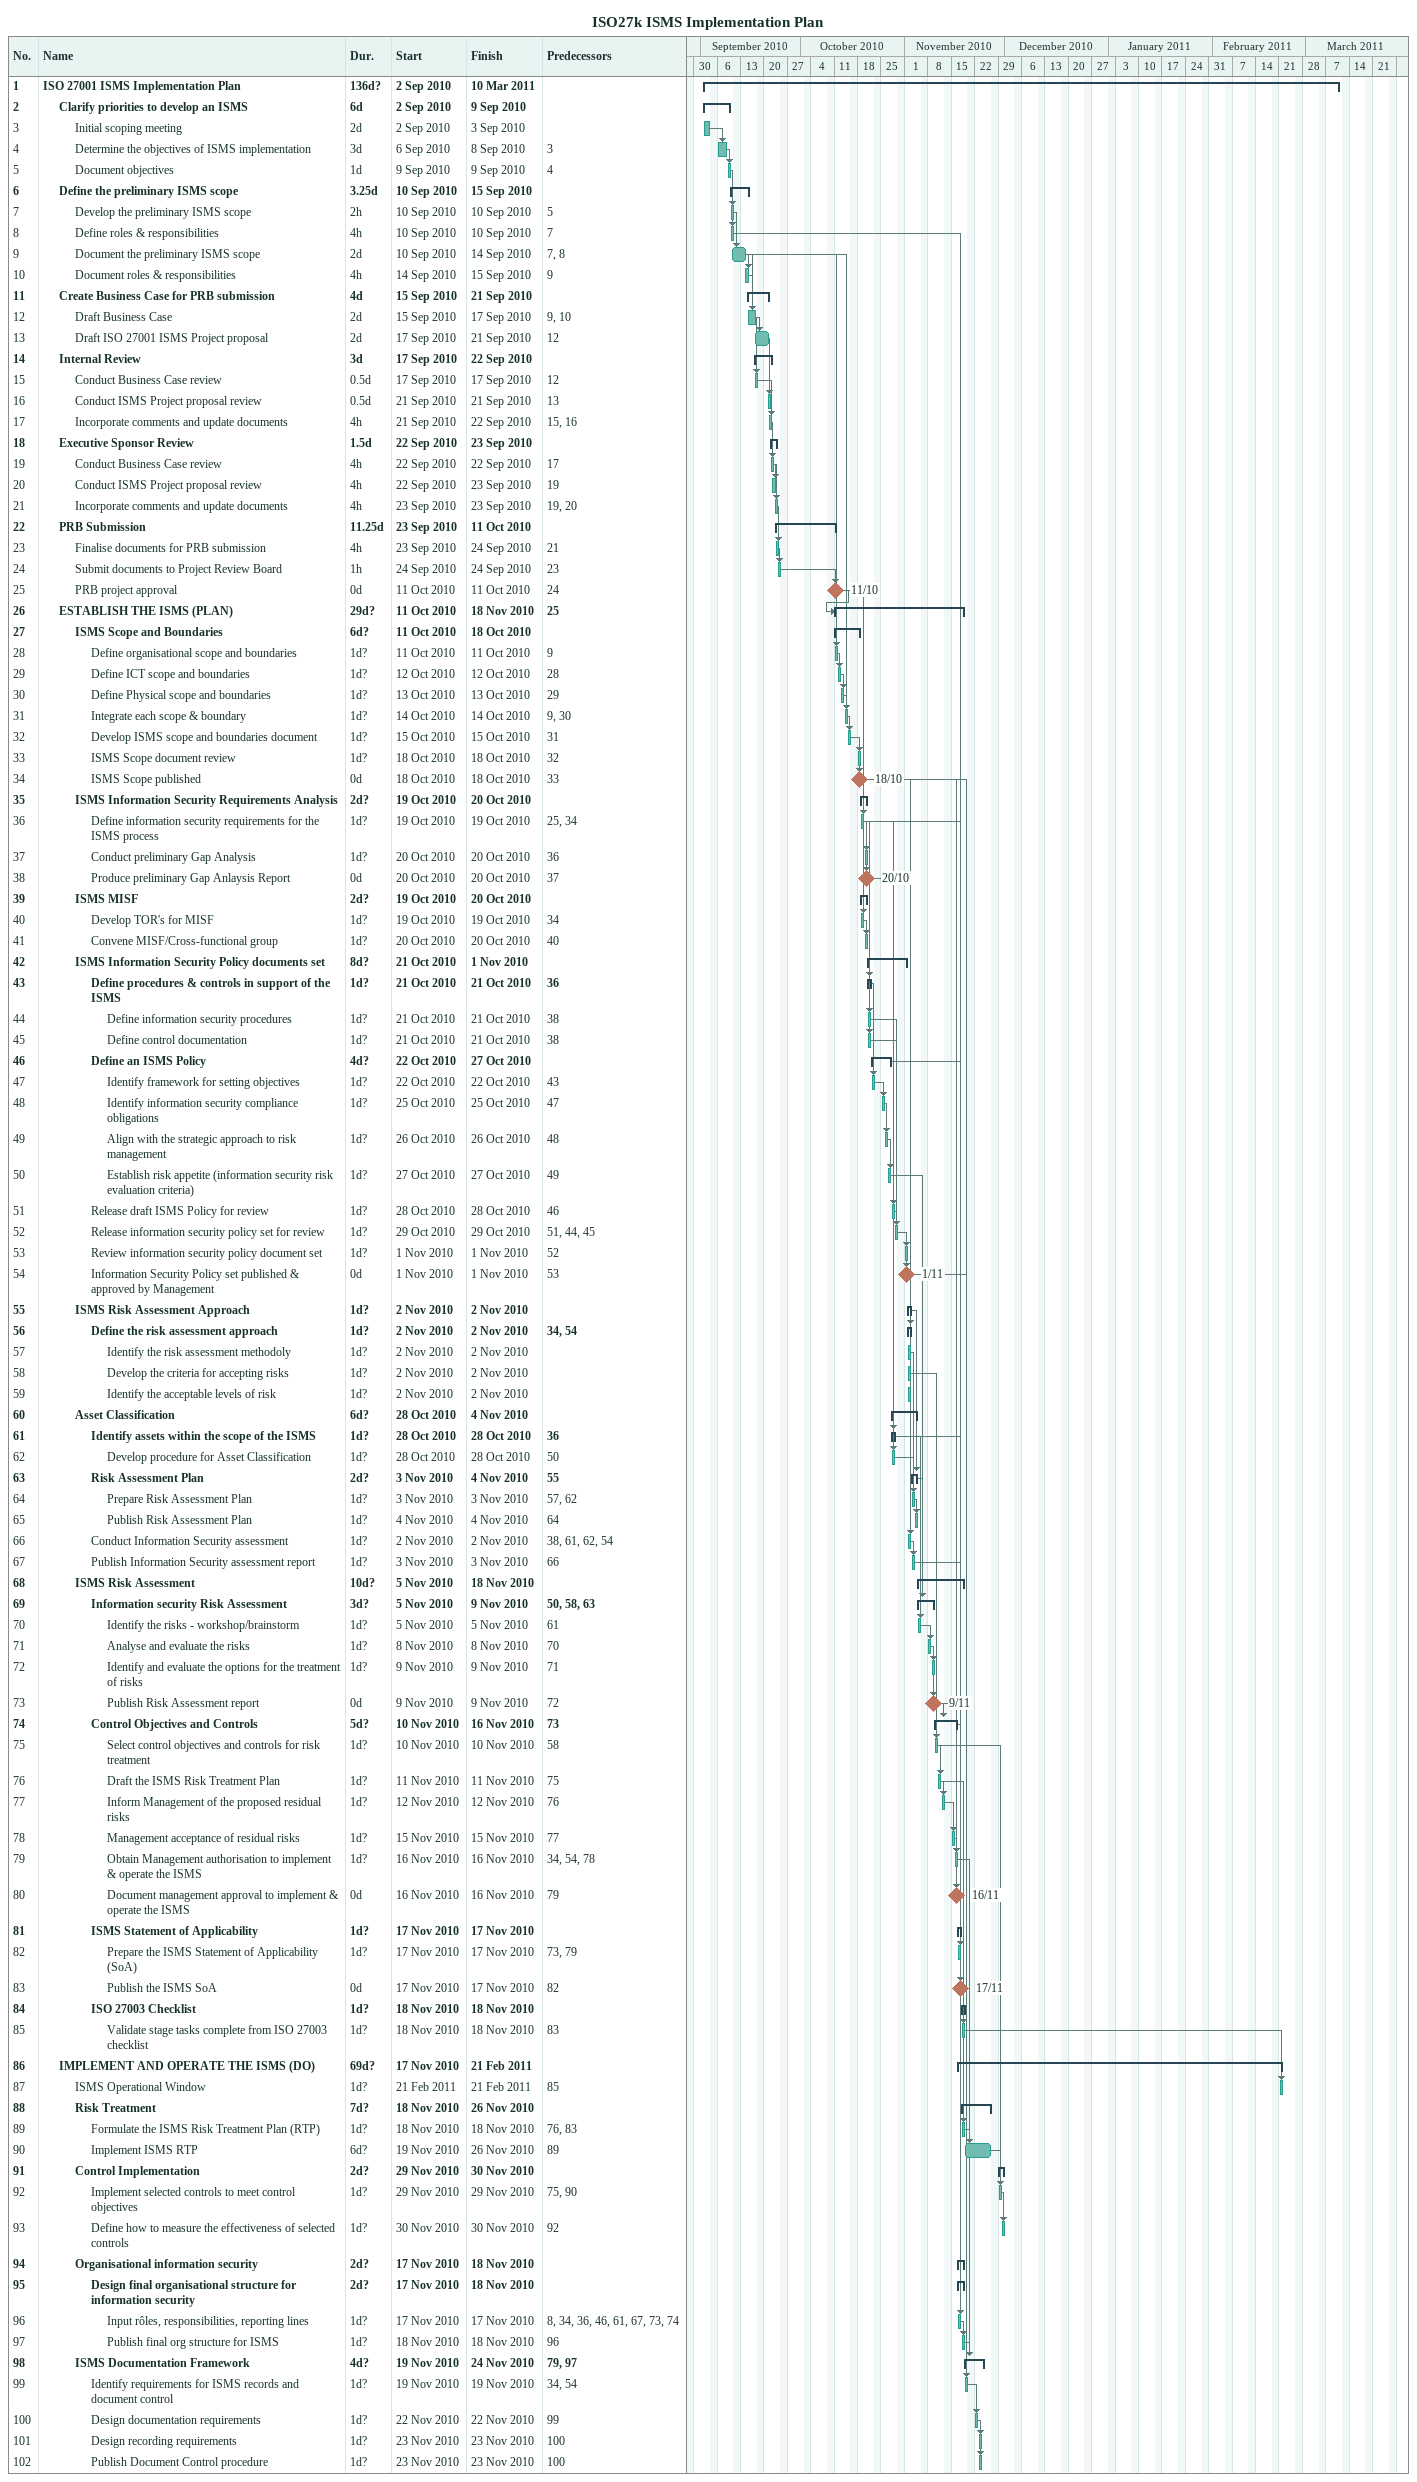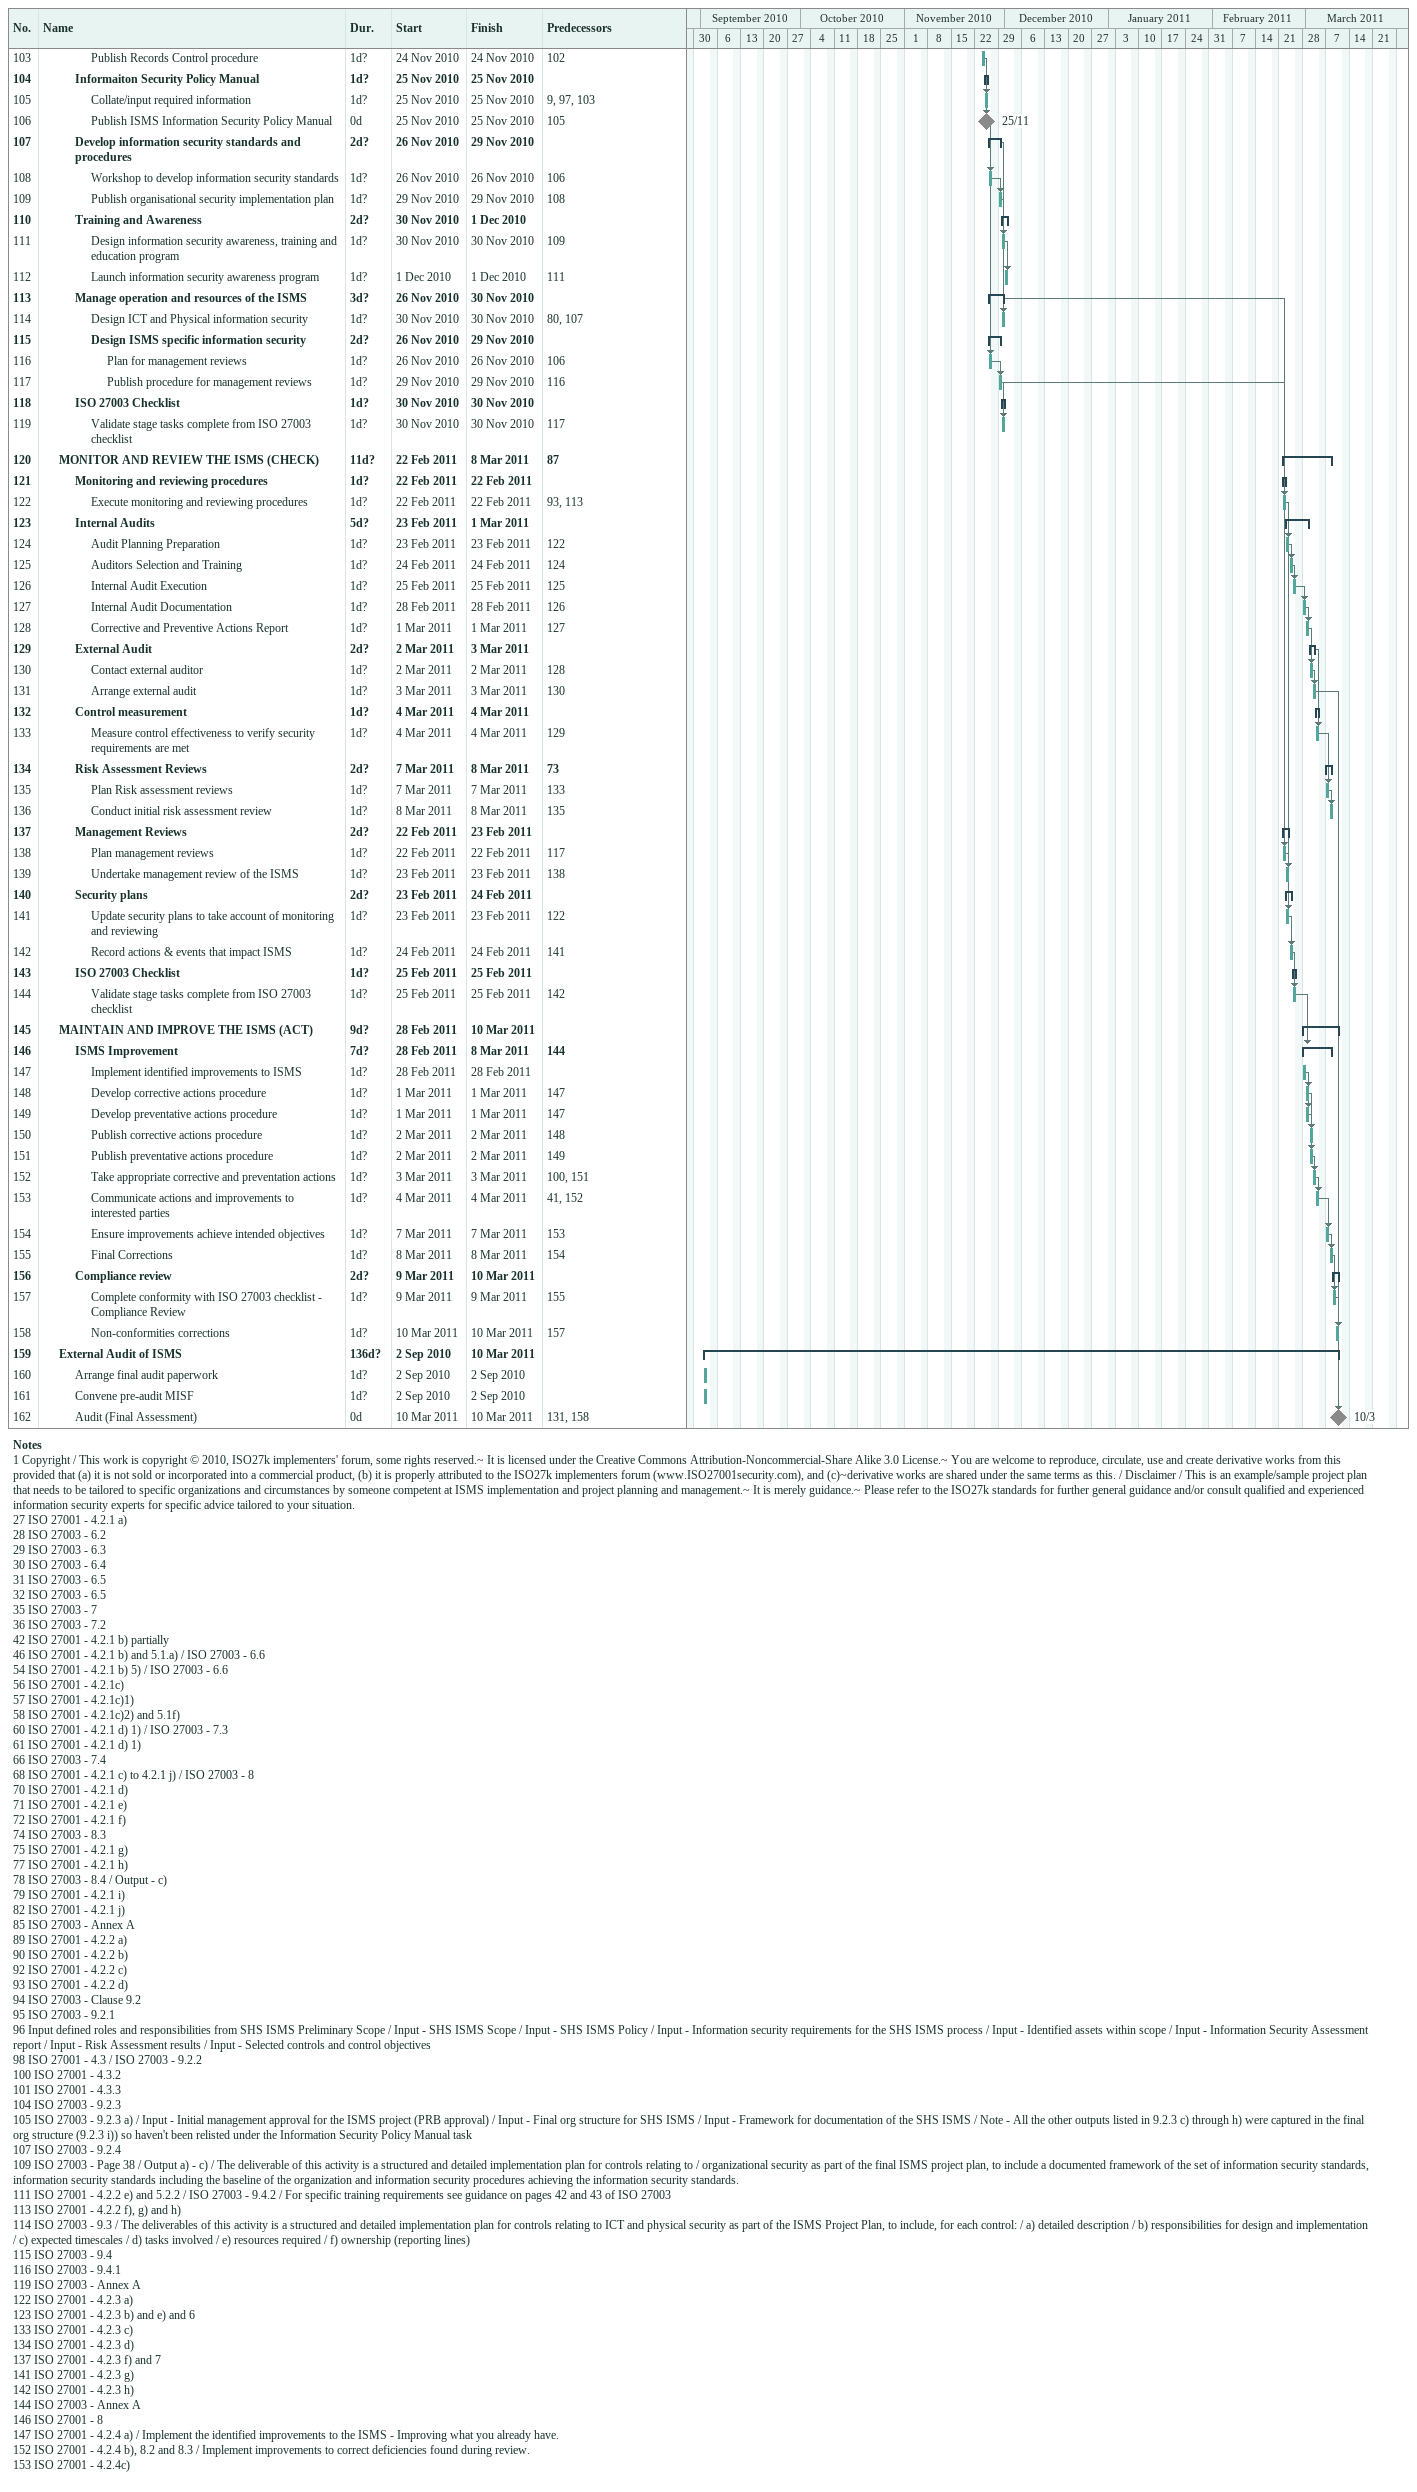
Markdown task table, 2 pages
ISO27k ISMS Implementation Plan

| ID | Level | Task | Duration | Start | Finish | Predecessors |
|---|---|---|---|---|---|---|
| 1 | 1 | **ISO 27001 ISMS Implementation Plan** | 136d? | 2010-09-02 | 2011-03-10 |  |
| 2 | 2 | **Clarify priorities to develop an ISMS** | 6d | 2010-09-02 | 2010-09-09 |  |
| 3 | 3 | Initial scoping meeting | 2d | 2010-09-02 | 2010-09-03 |  |
| 4 | 3 | Determine the objectives of ISMS implementation | 3d | 2010-09-06 | 2010-09-08 | 3 |
| 5 | 3 | Document objectives | 1d | 2010-09-09 | 2010-09-09 | 4 |
| 6 | 2 | **Define the preliminary ISMS scope** | 3.25d | 2010-09-10 | 2010-09-15 |  |
| 7 | 3 | Develop the preliminary ISMS scope | 2h | 2010-09-10 | 2010-09-10 | 5 |
| 8 | 3 | Define roles & responsibilities | 4h | 2010-09-10 | 2010-09-10 | 7 |
| 9 | 3 | Document the preliminary ISMS scope | 2d | 2010-09-10 | 2010-09-14 | 7, 8 |
| 10 | 3 | Document roles & responsibilities | 4h | 2010-09-14 | 2010-09-15 | 9 |
| 11 | 2 | **Create Business Case for PRB submission** | 4d | 2010-09-15 | 2010-09-21 |  |
| 12 | 3 | Draft Business Case | 2d | 2010-09-15 | 2010-09-17 | 9, 10 |
| 13 | 3 | Draft ISO 27001 ISMS Project proposal | 2d | 2010-09-17 | 2010-09-21 | 12 |
| 14 | 2 | **Internal Review** | 3d | 2010-09-17 | 2010-09-22 |  |
| 15 | 3 | Conduct Business Case review | 0.5d | 2010-09-17 | 2010-09-17 | 12 |
| 16 | 3 | Conduct ISMS Project proposal review | 0.5d | 2010-09-21 | 2010-09-21 | 13 |
| 17 | 3 | Incorporate comments and update documents | 4h | 2010-09-21 | 2010-09-22 | 15, 16 |
| 18 | 2 | **Executive Sponsor Review** | 1.5d | 2010-09-22 | 2010-09-23 |  |
| 19 | 3 | Conduct Business Case review | 4h | 2010-09-22 | 2010-09-22 | 17 |
| 20 | 3 | Conduct ISMS Project proposal review | 4h | 2010-09-22 | 2010-09-23 | 19 |
| 21 | 3 | Incorporate comments and update documents | 4h | 2010-09-23 | 2010-09-23 | 19, 20 |
| 22 | 2 | **PRB Submission** | 11.25d | 2010-09-23 | 2010-10-11 |  |
| 23 | 3 | Finalise documents for PRB submission | 4h | 2010-09-23 | 2010-09-24 | 21 |
| 24 | 3 | Submit documents to Project Review Board | 1h | 2010-09-24 | 2010-09-24 | 23 |
| 25 | 3 | PRB project approval | 0d | 2010-10-11 | 2010-10-11 | 24 |
| 26 | 2 | **ESTABLISH THE ISMS (PLAN)** | 29d? | 2010-10-11 | 2010-11-18 | 25 |
| 27 | 3 | **ISMS Scope and Boundaries** | 6d? | 2010-10-11 | 2010-10-18 |  |
| 28 | 4 | Define organisational scope and boundaries | 1d? | 2010-10-11 | 2010-10-11 | 9 |
| 29 | 4 | Define ICT scope and boundaries | 1d? | 2010-10-12 | 2010-10-12 | 28 |
| 30 | 4 | Define Physical scope and boundaries | 1d? | 2010-10-13 | 2010-10-13 | 29 |
| 31 | 4 | Integrate each scope & boundary | 1d? | 2010-10-14 | 2010-10-14 | 9, 30 |
| 32 | 4 | Develop ISMS scope and boundaries document | 1d? | 2010-10-15 | 2010-10-15 | 31 |
| 33 | 4 | ISMS Scope document review | 1d? | 2010-10-18 | 2010-10-18 | 32 |
| 34 | 4 | ISMS Scope published | 0d | 2010-10-18 | 2010-10-18 | 33 |
| 35 | 3 | **ISMS Information Security Requirements Analysis** | 2d? | 2010-10-19 | 2010-10-20 |  |
| 36 | 4 | Define information security requirements for the ISMS process | 1d? | 2010-10-19 | 2010-10-19 | 25, 34 |
| 37 | 4 | Conduct preliminary Gap Analysis | 1d? | 2010-10-20 | 2010-10-20 | 36 |
| 38 | 4 | Produce preliminary Gap Anlaysis Report | 0d | 2010-10-20 | 2010-10-20 | 37 |
| 39 | 3 | **ISMS MISF** | 2d? | 2010-10-19 | 2010-10-20 |  |
| 40 | 4 | Develop TOR's for MISF | 1d? | 2010-10-19 | 2010-10-19 | 34 |
| 41 | 4 | Convene MISF/Cross-functional group | 1d? | 2010-10-20 | 2010-10-20 | 40 |
| 42 | 3 | **ISMS Information Security Policy documents set** | 8d? | 2010-10-21 | 2010-11-01 |  |
| 43 | 4 | **Define procedures & controls in support of the ISMS** | 1d? | 2010-10-21 | 2010-10-21 | 36 |
| 44 | 5 | Define information security procedures | 1d? | 2010-10-21 | 2010-10-21 | 38 |
| 45 | 5 | Define control documentation | 1d? | 2010-10-21 | 2010-10-21 | 38 |
| 46 | 4 | **Define an ISMS Policy** | 4d? | 2010-10-22 | 2010-10-27 |  |
| 47 | 5 | Identify framework for setting objectives | 1d? | 2010-10-22 | 2010-10-22 | 43 |
| 48 | 5 | Identify information security compliance obligations | 1d? | 2010-10-25 | 2010-10-25 | 47 |
| 49 | 5 | Align with the strategic approach to risk management | 1d? | 2010-10-26 | 2010-10-26 | 48 |
| 50 | 5 | Establish risk appetite (information security risk evaluation criteria) | 1d? | 2010-10-27 | 2010-10-27 | 49 |
| 51 | 4 | Release draft ISMS Policy for review | 1d? | 2010-10-28 | 2010-10-28 | 46 |
| 52 | 4 | Release information security policy set for review | 1d? | 2010-10-29 | 2010-10-29 | 51, 44, 45 |
| 53 | 4 | Review information security policy document set | 1d? | 2010-11-01 | 2010-11-01 | 52 |
| 54 | 4 | Information Security Policy set published & approved by Management | 0d | 2010-11-01 | 2010-11-01 | 53 |
| 55 | 3 | **ISMS Risk Assessment Approach** | 1d? | 2010-11-02 | 2010-11-02 |  |
| 56 | 4 | **Define the risk assessment approach** | 1d? | 2010-11-02 | 2010-11-02 | 34, 54 |
| 57 | 5 | Identify the risk assessment methodoly | 1d? | 2010-11-02 | 2010-11-02 |  |
| 58 | 5 | Develop the criteria for accepting risks | 1d? | 2010-11-02 | 2010-11-02 |  |
| 59 | 5 | Identify the acceptable levels of risk | 1d? | 2010-11-02 | 2010-11-02 |  |
| 60 | 3 | **Asset Classification** | 6d? | 2010-10-28 | 2010-11-04 |  |
| 61 | 4 | **Identify assets within the scope of the ISMS** | 1d? | 2010-10-28 | 2010-10-28 | 36 |
| 62 | 5 | Develop procedure for Asset Classification | 1d? | 2010-10-28 | 2010-10-28 | 50 |
| 63 | 4 | **Risk Assessment Plan** | 2d? | 2010-11-03 | 2010-11-04 | 55 |
| 64 | 5 | Prepare Risk Assessment Plan | 1d? | 2010-11-03 | 2010-11-03 | 57, 62 |
| 65 | 5 | Publish Risk Assessment Plan | 1d? | 2010-11-04 | 2010-11-04 | 64 |
| 66 | 4 | Conduct Information Security assessment | 1d? | 2010-11-02 | 2010-11-02 | 38, 61, 62, 54 |
| 67 | 4 | Publish Information Security assessment report | 1d? | 2010-11-03 | 2010-11-03 | 66 |
| 68 | 3 | **ISMS Risk Assessment** | 10d? | 2010-11-05 | 2010-11-18 |  |
| 69 | 4 | **Information security Risk Assessment** | 3d? | 2010-11-05 | 2010-11-09 | 50, 58, 63 |
| 70 | 5 | Identify the risks - workshop/brainstorm | 1d? | 2010-11-05 | 2010-11-05 | 61 |
| 71 | 5 | Analyse and evaluate the risks | 1d? | 2010-11-08 | 2010-11-08 | 70 |
| 72 | 5 | Identify and evaluate the options for the treatment of risks | 1d? | 2010-11-09 | 2010-11-09 | 71 |
| 73 | 5 | Publish Risk Assessment report | 0d | 2010-11-09 | 2010-11-09 | 72 |
| 74 | 4 | **Control Objectives and Controls** | 5d? | 2010-11-10 | 2010-11-16 | 73 |
| 75 | 5 | Select control objectives and controls for risk treatment | 1d? | 2010-11-10 | 2010-11-10 | 58 |
| 76 | 5 | Draft the ISMS Risk Treatment Plan | 1d? | 2010-11-11 | 2010-11-11 | 75 |
| 77 | 5 | Inform Management of the proposed residual risks | 1d? | 2010-11-12 | 2010-11-12 | 76 |
| 78 | 5 | Management acceptance of residual risks | 1d? | 2010-11-15 | 2010-11-15 | 77 |
| 79 | 5 | Obtain Management authorisation to implement & operate the ISMS | 1d? | 2010-11-16 | 2010-11-16 | 34, 54, 78 |
| 80 | 5 | Document management approval to implement & operate the ISMS | 0d | 2010-11-16 | 2010-11-16 | 79 |
| 81 | 4 | **ISMS Statement of Applicability** | 1d? | 2010-11-17 | 2010-11-17 |  |
| 82 | 5 | Prepare the ISMS Statement of Applicability (SoA) | 1d? | 2010-11-17 | 2010-11-17 | 73, 79 |
| 83 | 5 | Publish the ISMS SoA | 0d | 2010-11-17 | 2010-11-17 | 82 |
| 84 | 4 | **ISO 27003 Checklist** | 1d? | 2010-11-18 | 2010-11-18 |  |
| 85 | 5 | Validate stage tasks complete from ISO 27003 checklist | 1d? | 2010-11-18 | 2010-11-18 | 83 |
| 86 | 2 | **IMPLEMENT AND OPERATE THE ISMS (DO)** | 69d? | 2010-11-17 | 2011-02-21 |  |
| 87 | 3 | ISMS Operational Window | 1d? | 2011-02-21 | 2011-02-21 | 85 |
| 88 | 3 | **Risk Treatment** | 7d? | 2010-11-18 | 2010-11-26 |  |
| 89 | 4 | Formulate the ISMS Risk Treatment Plan (RTP) | 1d? | 2010-11-18 | 2010-11-18 | 76, 83 |
| 90 | 4 | Implement ISMS RTP | 6d? | 2010-11-19 | 2010-11-26 | 89 |
| 91 | 3 | **Control Implementation** | 2d? | 2010-11-29 | 2010-11-30 |  |
| 92 | 4 | Implement selected controls to meet control objectives | 1d? | 2010-11-29 | 2010-11-29 | 75, 90 |
| 93 | 4 | Define how to measure the effectiveness of selected controls | 1d? | 2010-11-30 | 2010-11-30 | 92 |
| 94 | 3 | **Organisational information security** | 2d? | 2010-11-17 | 2010-11-18 |  |
| 95 | 4 | **Design final organisational structure for information security** | 2d? | 2010-11-17 | 2010-11-18 |  |
| 96 | 5 | Input rôles, responsibilities, reporting lines | 1d? | 2010-11-17 | 2010-11-17 | 8, 34, 36, 46, 61, 67, 73, 74 |
| 97 | 5 | Publish final org structure for ISMS | 1d? | 2010-11-18 | 2010-11-18 | 96 |
| 98 | 3 | **ISMS Documentation Framework** | 4d? | 2010-11-19 | 2010-11-24 | 79, 97 |
| 99 | 4 | Identify requirements for ISMS records and document control | 1d? | 2010-11-19 | 2010-11-19 | 34, 54 |
| 100 | 4 | Design documentation requirements | 1d? | 2010-11-22 | 2010-11-22 | 99 |
| 101 | 4 | Design recording requirements | 1d? | 2010-11-23 | 2010-11-23 | 100 |
| 102 | 4 | Publish Document Control procedure | 1d? | 2010-11-23 | 2010-11-23 | 100 |
| 103 | 4 | Publish Records Control procedure | 1d? | 2010-11-24 | 2010-11-24 | 102 |
| 104 | 3 | **Informaiton Security Policy Manual** | 1d? | 2010-11-25 | 2010-11-25 |  |
| 105 | 4 | Collate/input required information | 1d? | 2010-11-25 | 2010-11-25 | 9, 97, 103 |
| 106 | 4 | Publish ISMS Information Security Policy Manual | 0d | 2010-11-25 | 2010-11-25 | 105 |
| 107 | 3 | **Develop information security standards and procedures** | 2d? | 2010-11-26 | 2010-11-29 |  |
| 108 | 4 | Workshop to develop information security standards | 1d? | 2010-11-26 | 2010-11-26 | 106 |
| 109 | 4 | Publish organisational security implementation plan | 1d? | 2010-11-29 | 2010-11-29 | 108 |
| 110 | 3 | **Training and Awareness** | 2d? | 2010-11-30 | 2010-12-01 |  |
| 111 | 4 | Design information security awareness, training and education program | 1d? | 2010-11-30 | 2010-11-30 | 109 |
| 112 | 4 | Launch information security awareness program | 1d? | 2010-12-01 | 2010-12-01 | 111 |
| 113 | 3 | **Manage operation and resources of the ISMS** | 3d? | 2010-11-26 | 2010-11-30 |  |
| 114 | 4 | Design ICT and Physical information security | 1d? | 2010-11-30 | 2010-11-30 | 80, 107 |
| 115 | 4 | **Design ISMS specific information security** | 2d? | 2010-11-26 | 2010-11-29 |  |
| 116 | 5 | Plan for management reviews | 1d? | 2010-11-26 | 2010-11-26 | 106 |
| 117 | 5 | Publish procedure for management reviews | 1d? | 2010-11-29 | 2010-11-29 | 116 |
| 118 | 3 | **ISO 27003 Checklist** | 1d? | 2010-11-30 | 2010-11-30 |  |
| 119 | 4 | Validate stage tasks complete from ISO 27003 checklist | 1d? | 2010-11-30 | 2010-11-30 | 117 |
| 120 | 2 | **MONITOR AND REVIEW THE ISMS (CHECK)** | 11d? | 2011-02-22 | 2011-03-08 | 87 |
| 121 | 3 | **Monitoring and reviewing procedures** | 1d? | 2011-02-22 | 2011-02-22 |  |
| 122 | 4 | Execute monitoring and reviewing procedures | 1d? | 2011-02-22 | 2011-02-22 | 93, 113 |
| 123 | 3 | **Internal Audits** | 5d? | 2011-02-23 | 2011-03-01 |  |
| 124 | 4 | Audit Planning Preparation | 1d? | 2011-02-23 | 2011-02-23 | 122 |
| 125 | 4 | Auditors Selection and Training | 1d? | 2011-02-24 | 2011-02-24 | 124 |
| 126 | 4 | Internal Audit Execution | 1d? | 2011-02-25 | 2011-02-25 | 125 |
| 127 | 4 | Internal Audit Documentation | 1d? | 2011-02-28 | 2011-02-28 | 126 |
| 128 | 4 | Corrective and Preventive Actions Report | 1d? | 2011-03-01 | 2011-03-01 | 127 |
| 129 | 3 | **External Audit** | 2d? | 2011-03-02 | 2011-03-03 |  |
| 130 | 4 | Contact external auditor | 1d? | 2011-03-02 | 2011-03-02 | 128 |
| 131 | 4 | Arrange external audit | 1d? | 2011-03-03 | 2011-03-03 | 130 |
| 132 | 3 | **Control measurement** | 1d? | 2011-03-04 | 2011-03-04 |  |
| 133 | 4 | Measure control effectiveness to verify security requirements are met | 1d? | 2011-03-04 | 2011-03-04 | 129 |
| 134 | 3 | **Risk Assessment Reviews** | 2d? | 2011-03-07 | 2011-03-08 | 73 |
| 135 | 4 | Plan Risk assessment reviews | 1d? | 2011-03-07 | 2011-03-07 | 133 |
| 136 | 4 | Conduct initial risk assessment review | 1d? | 2011-03-08 | 2011-03-08 | 135 |
| 137 | 3 | **Management Reviews** | 2d? | 2011-02-22 | 2011-02-23 |  |
| 138 | 4 | Plan management reviews | 1d? | 2011-02-22 | 2011-02-22 | 117 |
| 139 | 4 | Undertake management review of the ISMS | 1d? | 2011-02-23 | 2011-02-23 | 138 |
| 140 | 3 | **Security plans** | 2d? | 2011-02-23 | 2011-02-24 |  |
| 141 | 4 | Update security plans to take account of monitoring and reviewing | 1d? | 2011-02-23 | 2011-02-23 | 122 |
| 142 | 4 | Record actions & events that impact ISMS | 1d? | 2011-02-24 | 2011-02-24 | 141 |
| 143 | 3 | **ISO 27003 Checklist** | 1d? | 2011-02-25 | 2011-02-25 |  |
| 144 | 4 | Validate stage tasks complete from ISO 27003 checklist | 1d? | 2011-02-25 | 2011-02-25 | 142 |
| 145 | 2 | **MAINTAIN AND IMPROVE THE ISMS (ACT)** | 9d? | 2011-02-28 | 2011-03-10 |  |
| 146 | 3 | **ISMS Improvement** | 7d? | 2011-02-28 | 2011-03-08 | 144 |
| 147 | 4 | Implement identified improvements to ISMS | 1d? | 2011-02-28 | 2011-02-28 |  |
| 148 | 4 | Develop corrective actions procedure | 1d? | 2011-03-01 | 2011-03-01 | 147 |
| 149 | 4 | Develop preventative actions procedure | 1d? | 2011-03-01 | 2011-03-01 | 147 |
| 150 | 4 | Publish corrective actions procedure | 1d? | 2011-03-02 | 2011-03-02 | 148 |
| 151 | 4 | Publish preventative actions procedure | 1d? | 2011-03-02 | 2011-03-02 | 149 |
| 152 | 4 | Take appropriate corrective and preventation actions | 1d? | 2011-03-03 | 2011-03-03 | 100, 151 |
| 153 | 4 | Communicate actions and improvements to interested parties | 1d? | 2011-03-04 | 2011-03-04 | 41, 152 |
| 154 | 4 | Ensure improvements achieve intended objectives | 1d? | 2011-03-07 | 2011-03-07 | 153 |
| 155 | 4 | Final Corrections | 1d? | 2011-03-08 | 2011-03-08 | 154 |
| 156 | 3 | **Compliance review** | 2d? | 2011-03-09 | 2011-03-10 |  |
| 157 | 4 | Complete conformity with ISO 27003 checklist - Compliance Review | 1d? | 2011-03-09 | 2011-03-09 | 155 |
| 158 | 4 | Non-conformities corrections | 1d? | 2011-03-10 | 2011-03-10 | 157 |
| 159 | 2 | **External Audit of ISMS** | 136d? | 2010-09-02 | 2011-03-10 |  |
| 160 | 3 | Arrange final audit paperwork | 1d? | 2010-09-02 | 2010-09-02 |  |
| 161 | 3 | Convene pre-audit MISF | 1d? | 2010-09-02 | 2010-09-02 |  |
| 162 | 3 | Audit (Final Assessment) | 0d | 2011-03-10 | 2011-03-10 | 131, 158 |

Notes
- 1: Copyright / This work is copyright © 2010, ISO27k implementers' forum, some rights reserved.~ It is licensed under the Creative Commons Attribution-Noncommercial-Share Alike 3.0 License.~ You are welcome to reproduce, circulate, use and create derivative works from this provided that (a) it is not sold or incorporated into a commercial product, (b) it is properly attributed to the ISO27k implementers forum (www.ISO27001security.com), and (c)~derivative works are shared under the same terms as this. / Disclaimer / This is an example/sample project plan that needs to be tailored to specific organizations and circumstances by someone competent at ISMS implementation and project planning and management.~ It is merely guidance.~ Please refer to the ISO27k standards for further general guidance and/or consult qualified and experienced information security experts for specific advice tailored to your situation.
- 27: ISO 27001 - 4.2.1 a)
- 28: ISO 27003 - 6.2
- 29: ISO 27003 - 6.3
- 30: ISO 27003 - 6.4
- 31: ISO 27003 - 6.5
- 32: ISO 27003 - 6.5
- 35: ISO 27003 - 7
- 36: ISO 27003 - 7.2
- 42: ISO 27001 - 4.2.1 b) partially
- 46: ISO 27001 - 4.2.1 b) and 5.1.a) / ISO 27003 - 6.6
- 54: ISO 27001 - 4.2.1 b) 5) / ISO 27003 - 6.6
- 56: ISO 27001 - 4.2.1c)
- 57: ISO 27001 - 4.2.1c)1)
- 58: ISO 27001 - 4.2.1c)2) and 5.1f)
- 60: ISO 27001 - 4.2.1 d) 1) / ISO 27003 - 7.3
- 61: ISO 27001 - 4.2.1 d) 1)
- 66: ISO 27003 - 7.4
- 68: ISO 27001 - 4.2.1 c) to 4.2.1 j) / ISO 27003 - 8
- 70: ISO 27001 - 4.2.1 d)
- 71: ISO 27001 - 4.2.1 e)
- 72: ISO 27001 - 4.2.1 f)
- 74: ISO 27003 - 8.3
- 75: ISO 27001 - 4.2.1 g)
- 77: ISO 27001 - 4.2.1 h)
- 78: ISO 27003 - 8.4 / Output - c)
- 79: ISO 27001 - 4.2.1 i)
- 82: ISO 27001 - 4.2.1 j)
- 85: ISO 27003 - Annex A
- 89: ISO 27001 - 4.2.2 a)
- 90: ISO 27001 - 4.2.2 b)
- 92: ISO 27001 - 4.2.2 c)
- 93: ISO 27001 - 4.2.2 d)
- 94: ISO 27003 - Clause 9.2
- 95: ISO 27003 - 9.2.1
- 96: Input defined roles and responsibilities from SHS ISMS Preliminary Scope / Input - SHS ISMS Scope / Input - SHS ISMS Policy / Input - Information security requirements for the SHS ISMS process / Input - Identified assets within scope / Input - Information Security Assessment report / Input - Risk Assessment results / Input - Selected controls and control objectives
- 98: ISO 27001 - 4.3 / ISO 27003 - 9.2.2
- 100: ISO 27001 - 4.3.2
- 101: ISO 27001 - 4.3.3
- 104: ISO 27003 - 9.2.3
- 105: ISO 27003 - 9.2.3 a) / Input - Initial management approval for the ISMS project (PRB approval) / Input - Final org structure for SHS ISMS / Input - Framework for documentation of the SHS ISMS / Note - All the other outputs listed in 9.2.3 c) through h) were captured in the final org structure (9.2.3 i)) so haven't been relisted under the Information Security Policy Manual task
- 107: ISO 27003 - 9.2.4
- 109: ISO 27003 - Page 38 / Output a) - c) / The deliverable of this activity is a structured and detailed implementation plan for controls relating to / organizational security as part of the final ISMS project plan, to include a documented framework of the set of information security standards, information security standards including the baseline of the organization and information security procedures achieving the information security standards.
- 111: ISO 27001 - 4.2.2 e) and 5.2.2 / ISO 27003 - 9.4.2 / For specific training requirements see guidance on pages 42 and 43 of ISO 27003
- 113: ISO 27001 - 4.2.2 f), g) and h)
- 114: ISO 27003 - 9.3 / The deliverables of this activity is a structured and detailed implementation plan for controls relating to ICT and physical security as part of the ISMS Project Plan, to include, for each control: / a) detailed description / b) responsibilities for design and implementation / c) expected timescales / d) tasks involved / e) resources required / f) ownership (reporting lines)
- 115: ISO 27003 - 9.4
- 116: ISO 27003 - 9.4.1
- 119: ISO 27003 - Annex A
- 122: ISO 27001 - 4.2.3 a)
- 123: ISO 27001 - 4.2.3 b) and e) and 6
- 133: ISO 27001 - 4.2.3 c)
- 134: ISO 27001 - 4.2.3 d)
- 137: ISO 27001 - 4.2.3 f) and 7
- 141: ISO 27001 - 4.2.3 g)
- 142: ISO 27001 - 4.2.3 h)
- 144: ISO 27003 - Annex A
- 146: ISO 27001 - 8
- 147: ISO 27001 - 4.2.4 a) / Implement the identified improvements to the ISMS - Improving what you already have.
- 152: ISO 27001 - 4.2.4 b), 8.2 and 8.3 / Implement improvements to correct deficiencies found during review.
- 153: ISO 27001 - 4.2.4c)
